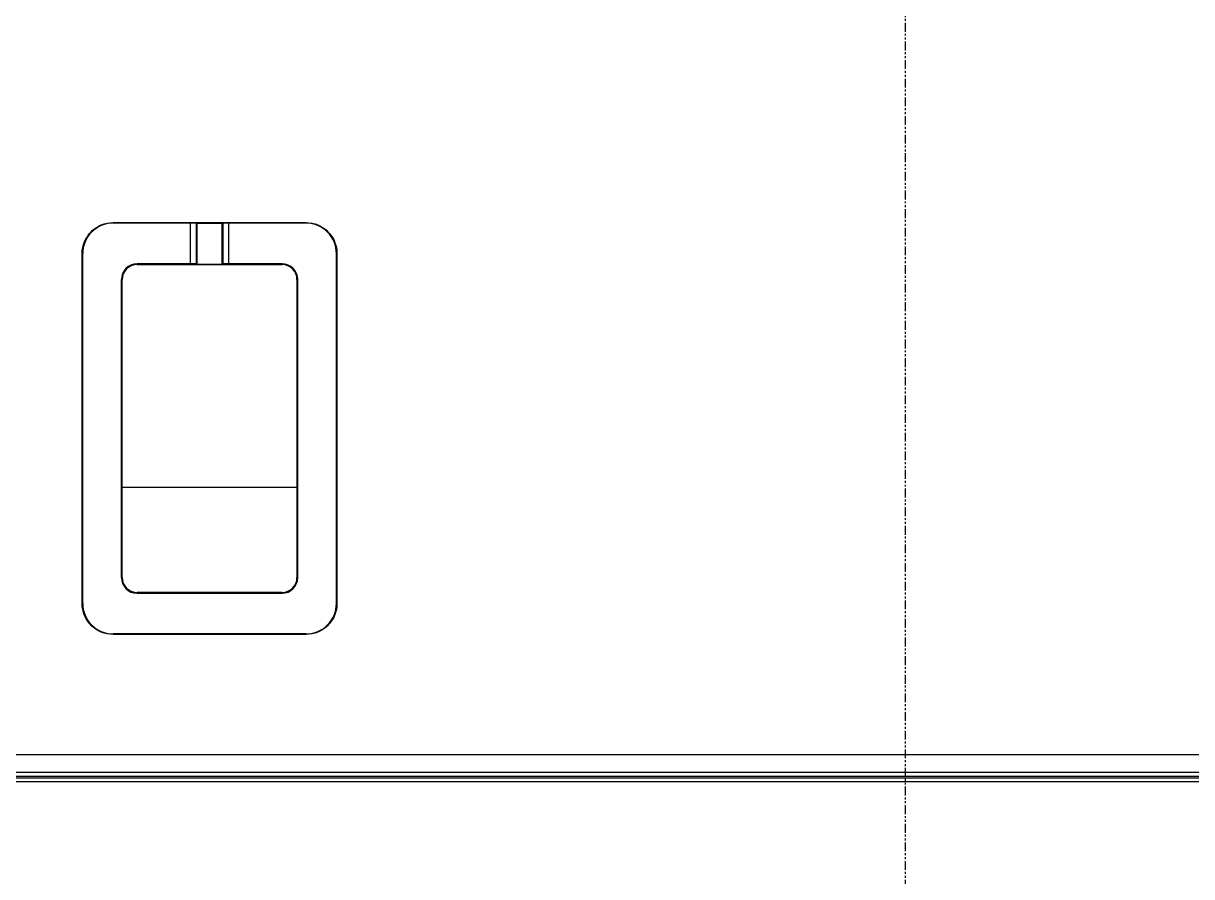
# Model space of a CAD drawing. Extents: x -425 to 6552, y -3049 to 3105.
# Drawn here: x 170 to 229.6, y -894.1 to -850.6 of the extents above; entities that cross this region are included whole.
import ezdxf

# ---------------------------------------------------------------- set-up
doc = ezdxf.new("R2010")
doc.units = 0
doc.linetypes.add('PHANTOM', pattern=[0.8, 0.45, -0.05, 0.1, -0.05, 0.1, -0.05])
doc.layers.get('0').update_dxf_attribs({"linetype": 'CONTINUOUS'})

msp = doc.modelspace()

# ---------------------------------------------------------------- linework, layer by layer
at = {"color": 7, "linetype": 'PHANTOM'}
msp.add_line((215.013, -938.406), (215.013, -743.37), dxfattribs=at)
at = {"color": 7, "linetype": 'CONTINUOUS'}
for p, q in [((174.589, -860.743), (184.437, -860.743)), ((178.542, -860.769), (174.589, -860.769)), ((178.542, -862.843), (178.542, -860.769)), ((178.842, -862.848), (178.842, -860.774)), ((178.842, -860.774), (178.863, -860.784)), ((178.863, -860.784), (178.863, -862.858)), ((180.163, -860.784), (178.863, -860.784)), ((180.163, -862.858), (180.163, -860.784)), ((180.185, -860.774), (180.185, -862.848)), ((180.484, -860.769), (180.484, -862.843)), ((184.437, -860.769), (180.484, -860.769)), ((173.013, -880.167), (173.013, -862.319)), ((173.039, -880.167), (173.039, -862.319)), ((185.987, -880.167), (185.987, -862.319)), ((186.013, -862.319), (186.013, -880.167)), ((175.813, -862.843), (175.813, -862.883)), ((178.542, -862.843), (175.813, -862.843)), ((175.813, -862.883), (183.213, -862.883)), ((178.863, -862.858), (180.163, -862.858)), ((183.213, -862.843), (180.484, -862.843)), ((183.213, -862.843), (183.213, -862.883)), ((175.013, -878.843), (175.013, -863.643)), ((175.013, -863.643), (175.053, -863.643)), ((175.053, -878.843), (175.053, -863.643)), ((183.973, -863.643), (183.973, -878.843)), ((184.013, -863.643), (183.973, -863.643)), ((184.013, -878.843), (184.013, -863.643)), ((183.973, -874.243), (175.053, -874.243)), ((175.013, -878.843), (175.053, -878.843)), ((184.013, -878.843), (183.973, -878.843)), ((183.213, -879.602), (175.813, -879.602)), ((175.813, -879.643), (175.813, -879.602)), ((175.813, -879.643), (183.213, -879.643)), ((183.213, -879.643), (183.213, -879.602)), ((184.437, -881.716), (174.589, -881.716)), ((184.437, -881.743), (174.589, -881.743)), ((162.676, -887.86), (256.356, -887.86)), ((92.509, -889.243), (256.531, -889.243)), ((92.699, -888.968), (256.342, -888.968)), ((92.699, -889.053), (256.342, -889.053)), ((162.676, -888.773), (256.356, -888.773))]:
    msp.add_line(p, q, dxfattribs=at)
for centre, radius, start, end in [((175.813, -863.643), 0.8, 90, 180), ((175.813, -863.643), 0.76, 90, 180), ((183.213, -863.643), 0.8, 0, 90), ((183.213, -863.643), 0.76, 0, 90), ((175.813, -878.843), 0.8, 180, 270), ((175.813, -878.843), 0.76, 180, 270), ((183.213, -878.843), 0.8, 270, 0), ((183.213, -878.843), 0.76, 270, 0)]:
    msp.add_arc(centre, radius, start, end, dxfattribs=at)
for centre, major_axis, ratio, start_param, end_param in [((174.59, -862.319), (-1.096, 1.096), 0.999695, -0.785246, 0.785246), ((178.542, -860.774), (0.3, 0), 0.017455, 0.034907, 1.570796), ((180.484, -860.774), (0.3, 0), 0.017455, 1.570796, 3.106686), ((184.437, -862.319), (1.096, 1.096), 0.999695, -0.785246, 0.785246), ((178.542, -862.848), (0.3, 0), 0.017455, 0.034907, 1.570796), ((180.484, -862.848), (0.3, 0), 0.017455, 1.570796, 3.106686), ((174.59, -880.166), (-1.096, -1.096), 0.999695, -0.785246, 0.785246), ((184.437, -880.166), (1.096, -1.096), 0.999695, -0.785246, 0.785246)]:
    msp.add_ellipse(centre, major_axis=major_axis, ratio=ratio, start_param=start_param, end_param=end_param, dxfattribs=at)
for points in [[(173.013, -862.319), (173.013, -862.113), (173.092, -861.698), (173.447, -861.176), (173.969, -860.822), (174.384, -860.743), (174.589, -860.743)], [(184.437, -860.743), (184.642, -860.743), (185.058, -860.822), (185.58, -861.176), (185.934, -861.698), (186.013, -862.113), (186.013, -862.319)], [(174.589, -881.743), (174.384, -881.743), (173.969, -881.663), (173.447, -881.309), (173.092, -880.787), (173.013, -880.372), (173.013, -880.167)], [(186.013, -880.167), (186.013, -880.372), (185.934, -880.787), (185.58, -881.309), (185.058, -881.663), (184.642, -881.743), (184.437, -881.743)]]:
    msp.add_open_spline(points, degree=3, knots=[0, 0, 0, 0, 0.25, 0.5, 0.75, 1, 1, 1, 1], dxfattribs=at)

doc.saveas('drawing.dxf')
